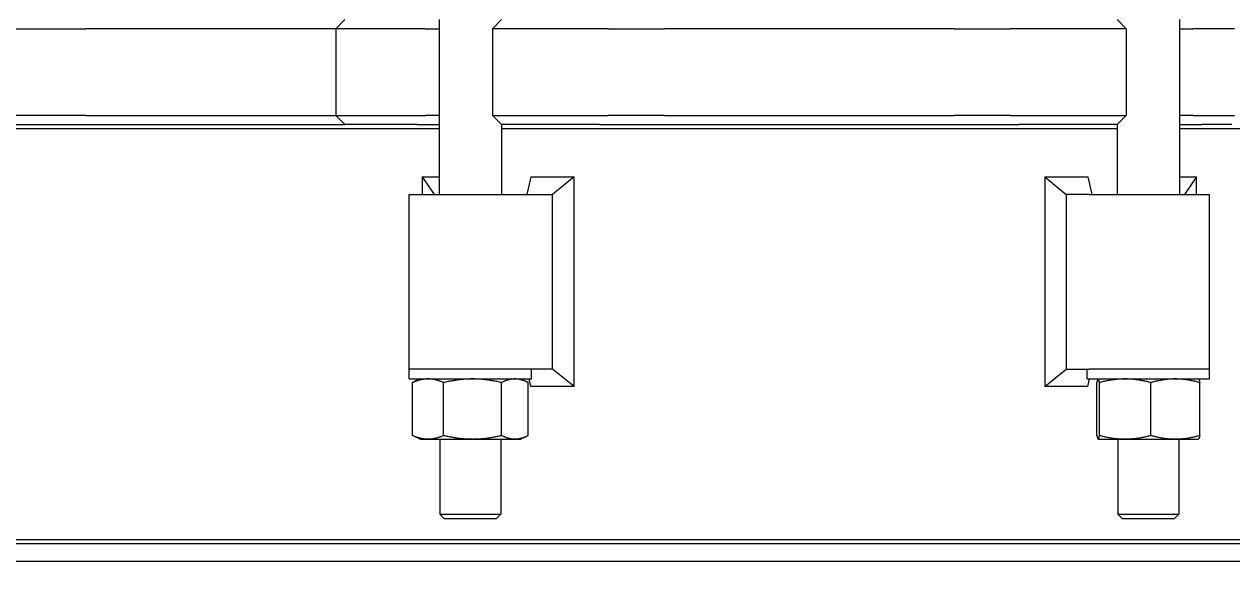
# Model space of a CAD drawing. Header units: inches. Extents: x 17 to 469, y 7 to 301.
# Drawn here: x 79.47 to 96.76, y 128.55 to 136.49 of the extents above; entities that cross this region are included whole.
import ezdxf

# ---------------------------------------------------------------- set-up
doc = ezdxf.new("R2010")
doc.units = ezdxf.units.IN
doc.header["$LTSCALE"] = 14
doc.header["$MEASUREMENT"] = 0
doc.layers.add('Dimension (ANSI)', color=7, linetype='Continuous', lineweight=25)
doc.layers.add('Visible (ANSI)', color=7, linetype='Continuous', lineweight=50)
doc.styles.add('MEMCOR Medium', font='arial.ttf')
doc.dimstyles.new('Default (ANSI)', dxfattribs={"dimscale": 14, "dimtxt": 0.15, "dimasz": 0.098425, "dimexe": 0.125, "dimexo": 0.0625, "dimgap": 0.031496, "dimtad": 0, "dimtih": 1, "dimtoh": 1, "dimdec": 4, "dimrnd": 1e-08, "dimzin": 3, "dimdsep": 46, "dimlunit": 5, "dimtxsty": 'MEMCOR Medium', "dimcen": 0.09, "dimdle": 0.393701, "dimclrd": 256, "dimclre": 256, "dimclrt": 256, "dimadec": 0, "dimazin": 1, "dimtfac": 0.8, "dimtofl": 0, "dimtmove": 0, "dimatfit": 3, "dimfxl": 1, "dimfrac": 1, "dimtolj": 1, "dimtzin": 4, "dimlwd": -1, "dimlwe": -1, "dimarcsym": 0})

# ---------------------------------------------------------------- blocks, each defined once
blk = doc.blocks.new('*D21')
at = {"layer": 'Defpoints', "color": 0, "transparency": 16777216}
for p in [(71.494, 135.184), (109.93, 135.184), (109.93, 124.515)]:
    blk.add_point(p, dxfattribs=at)
at = {"layer": 'Dimension (ANSI)', "transparency": 16777216}
for p, q in [((71.494, 134.309), (71.494, 122.765)), ((109.93, 134.309), (109.93, 122.765)), ((72.872, 124.515), (108.552, 124.515)), ((109.93, 124.515), (112.637, 124.515))]:
    blk.add_line(p, q, dxfattribs=at)
for points in [[(72.872, 124.745), (72.872, 124.285), (71.494, 124.515)], [(108.552, 124.745), (108.552, 124.285), (109.93, 124.515)]]:
    blk.add_solid(points, dxfattribs=at)
at = {"layer": 'Dimension (ANSI)', "transparency": 16777216, "char_height": 2.1, "attachment_point": 5, "style": 'MEMCOR Medium'}
for s, insert in [('\\A1; 38{\\H0.8x;\\S7#16;} in', (120.22, 126.662)), ('\\A1;[976.3 mm]', (120.22, 122.728))]:
    blk.add_mtext(s, dxfattribs=dict(at, insert=insert))
blk = doc.blocks.new('*D23')
at = {"layer": 'Defpoints', "color": 0, "transparency": 16777216}
for p in [(90.292, 145.309), (29.862, 42.081), (70.446, 42.081)]:
    blk.add_point(p, dxfattribs=at)
at = {"layer": 'Dimension (ANSI)', "transparency": 16777216}
for p, q in [((89.417, 145.309), (28.112, 145.309)), ((29.862, 143.931), (29.862, 97.625)), ((29.862, 43.459), (29.862, 89.765)), ((69.571, 42.081), (28.112, 42.081))]:
    blk.add_line(p, q, dxfattribs=at)
for points in [[(29.633, 143.931), (30.092, 143.931), (29.862, 145.309)], [(29.633, 43.459), (30.092, 43.459), (29.862, 42.081)]]:
    blk.add_solid(points, dxfattribs=at)
at = {"layer": 'Dimension (ANSI)', "transparency": 16777216, "char_height": 2.1, "attachment_point": 5, "style": 'MEMCOR Medium'}
for s, insert in [('\\A1; 103{\\H0.8x;\\S1#4;} in', (29.862, 95.838)), ('\\A1;[2622.0 mm]', (29.862, 91.908))]:
    blk.add_mtext(s, dxfattribs=dict(at, insert=insert))

msp = doc.modelspace()

# ---------------------------------------------------------------- linework, layer by layer
at = {"layer": 'Visible (ANSI)', "linetype": 'Continuous', "lineweight": 18}
for p, q in [((78.97885, 136.42389), (79.70015, 136.42389)), ((79.70015, 136.42389), (80.35393, 136.42389)), ((83.93378, 136.42389), (80.35393, 136.42389)), ((84.06378, 136.55389), (83.93378, 136.42389)), ((84.62346, 136.42389), (83.93378, 136.42389)), ((83.93378, 136.42389), (83.93378, 135.18389)), ((84.90395, 136.42389), (84.62346, 136.42389)), ((85.21944, 136.42389), (84.90395, 136.42389)), ((85.21944, 136.42389), (85.41213, 136.42389)), ((85.41213, 136.55389), (85.41213, 134.05389)), ((86.30684, 136.55389), (86.17684, 136.42389)), ((86.37154, 136.42389), (86.17684, 136.42389)), ((86.17684, 136.42389), (86.17684, 135.18389)), ((86.65906, 136.42389), (86.37154, 136.42389)), ((87.83156, 136.42389), (86.65906, 136.42389)), ((87.83156, 136.42389), (88.09557, 136.42389)), ((88.09557, 136.42389), (88.63863, 136.42389)), ((92.7853, 136.42389), (88.63863, 136.42389)), ((92.7853, 136.42389), (93.32836, 136.42389)), ((93.32836, 136.42389), (93.59237, 136.42389)), ((94.76486, 136.42389), (93.59237, 136.42389)), ((95.05239, 136.42389), (94.76486, 136.42389)), ((95.24709, 136.42389), (95.05239, 136.42389)), ((95.11709, 136.55389), (95.24709, 136.42389)), ((95.24709, 136.42389), (95.24709, 135.18389)), ((96.01179, 136.55389), (96.01179, 134.05389)), ((96.01179, 136.42389), (96.20449, 136.42389)), ((96.51998, 136.42389), (96.20449, 136.42389)), ((96.80047, 136.42389), (96.51998, 136.42389)), ((78.88693, 135.05389), (79.60822, 135.05389)), ((79.70015, 135.18389), (78.97885, 135.18389)), ((79.60822, 135.05389), (80.16913, 135.05389)), ((80.35393, 135.18389), (79.70015, 135.18389)), ((80.16913, 135.05389), (84.06378, 135.05389)), ((80.35393, 135.18389), (83.93378, 135.18389)), ((83.93378, 135.18389), (84.62346, 135.18389)), ((84.06378, 135.05389), (83.93378, 135.18389)), ((84.6638, 135.05389), (84.06378, 135.05389)), ((84.62346, 135.18389), (84.90395, 135.18389)), ((84.94243, 135.05389), (84.6638, 135.05389)), ((84.90395, 135.18389), (85.21944, 135.18389)), ((85.09387, 135.05389), (84.94243, 135.05389)), ((85.09387, 135.05389), (85.41213, 135.05389)), ((85.41213, 135.18389), (85.21944, 135.18389)), ((86.17684, 135.18389), (86.37154, 135.18389)), ((86.30684, 135.05389), (86.17684, 135.18389)), ((86.4003, 135.05389), (86.30684, 135.05389)), ((86.30713, 135.05389), (86.30713, 134.05389)), ((86.37154, 135.18389), (86.65906, 135.18389)), ((86.68592, 135.05389), (86.4003, 135.05389)), ((86.65906, 135.18389), (87.83156, 135.18389)), ((87.70599, 135.05389), (86.68592, 135.05389)), ((87.70599, 135.05389), (87.97, 135.05389)), ((88.09557, 135.18389), (87.83156, 135.18389)), ((87.97, 135.05389), (88.36883, 135.05389)), ((88.63863, 135.18389), (88.09557, 135.18389)), ((88.36883, 135.05389), (93.0551, 135.05389)), ((88.63863, 135.18389), (92.7853, 135.18389)), ((93.32836, 135.18389), (92.7853, 135.18389)), ((93.0551, 135.05389), (93.45393, 135.05389)), ((93.59237, 135.18389), (93.32836, 135.18389)), ((93.45393, 135.05389), (93.71794, 135.05389)), ((93.59237, 135.18389), (94.76486, 135.18389)), ((94.73801, 135.05389), (93.71794, 135.05389)), ((95.02363, 135.05389), (94.73801, 135.05389)), ((94.76486, 135.18389), (95.05239, 135.18389)), ((95.11709, 135.05389), (95.02363, 135.05389)), ((95.05239, 135.18389), (95.24709, 135.18389)), ((95.11679, 135.05389), (95.11679, 134.05389)), ((95.11709, 135.05389), (95.24709, 135.18389)), ((96.20449, 135.18389), (96.01179, 135.18389)), ((96.01179, 135.05389), (96.33006, 135.05389)), ((96.20449, 135.18389), (96.51998, 135.18389)), ((96.4815, 135.05389), (96.33006, 135.05389)), ((96.76013, 135.05389), (96.4815, 135.05389)), ((96.51998, 135.18389), (96.80047, 135.18389)), ((85.41213, 134.99139), (77.90265, 134.99139)), ((95.11679, 134.99139), (86.30713, 134.99139)), ((103.52128, 134.99139), (96.01179, 134.99139)), ((85.17037, 134.30362), (85.17037, 134.05389)), ((85.17037, 134.30362), (85.41213, 134.30362)), ((85.17037, 134.30362), (85.34311, 134.05389)), ((86.72517, 134.30362), (86.66744, 134.05389)), ((86.72517, 134.30362), (87.34319, 134.30362)), ((87.34319, 134.30362), (87.03348, 134.05389)), ((87.34319, 131.30416), (87.34319, 134.30362)), ((94.08074, 134.30362), (94.08074, 131.30416)), ((94.08074, 134.30362), (94.69876, 134.30362)), ((94.08074, 134.30362), (94.39045, 134.05389)), ((94.69876, 134.30362), (94.75649, 134.05389)), ((96.01179, 134.30362), (96.25356, 134.30362)), ((96.25356, 134.30362), (96.08082, 134.05389)), ((96.25356, 134.05389), (96.25356, 134.30362)), ((84.98463, 134.05389), (86.70482, 134.05389)), ((84.98463, 131.55389), (84.98463, 134.05389)), ((86.70482, 134.05389), (87.03348, 134.05389)), ((87.03348, 131.55389), (87.03348, 134.05389)), ((94.71911, 134.05389), (94.39045, 134.05389)), ((94.39045, 134.05389), (94.39045, 131.55389)), ((94.71911, 134.05389), (96.43929, 134.05389)), ((96.43929, 131.55389), (96.43929, 134.05389)), ((86.70482, 131.55389), (84.98463, 131.55389)), ((86.70482, 131.55389), (84.98463, 131.55389)), ((84.98463, 131.41326), (84.98463, 131.55389)), ((84.98463, 131.41326), (86.73463, 131.41326)), ((85.14063, 131.41326), (85.04936, 131.3707)), ((86.57863, 131.41326), (86.66991, 131.3707)), ((86.72517, 131.30416), (86.69995, 131.41326)), ((87.03348, 131.55389), (86.70482, 131.55389)), ((86.73463, 131.41326), (86.73463, 131.55389)), ((87.34319, 131.30416), (87.03348, 131.55389)), ((94.08074, 131.30416), (94.39045, 131.55389)), ((94.39045, 131.55389), (94.71911, 131.55389)), ((94.68929, 131.41326), (94.68929, 131.55389)), ((94.68929, 131.41326), (96.43929, 131.41326)), ((94.69876, 131.30416), (94.72398, 131.41326)), ((96.43929, 131.55389), (94.71911, 131.55389)), ((96.43929, 131.55389), (94.71911, 131.55389)), ((94.84529, 131.41326), (94.84459, 131.41293)), ((96.28329, 131.41326), (96.284, 131.41293)), ((96.43929, 131.41326), (96.43929, 131.55389)), ((85.03022, 130.60613), (85.03022, 131.3614)), ((85.47683, 130.60613), (85.47683, 131.3614)), ((86.30624, 130.60613), (86.30624, 131.3614)), ((86.68905, 130.60613), (86.68905, 131.3614)), ((87.34319, 131.30416), (86.72517, 131.30416)), ((94.69876, 131.30416), (94.08074, 131.30416)), ((94.82758, 130.60613), (94.82758, 131.3614)), ((94.86442, 130.60613), (94.86442, 131.3614)), ((95.60113, 130.60613), (95.60113, 131.3614)), ((96.301, 130.60613), (96.301, 131.3614)), ((85.14063, 130.55426), (85.04936, 130.59682)), ((85.14063, 130.55426), (85.25353, 130.55426)), ((85.25353, 130.55426), (85.89154, 130.55426)), ((85.42213, 130.55426), (85.42213, 129.47963)), ((85.89154, 130.55426), (86.49764, 130.55426)), ((86.29713, 130.55426), (86.29713, 129.47963)), ((86.49764, 130.55426), (86.57863, 130.55426)), ((86.57863, 130.55426), (86.66991, 130.59682)), ((94.84529, 130.55426), (94.84459, 130.55459)), ((94.84529, 130.55426), (94.846, 130.55426)), ((94.846, 130.55426), (95.23278, 130.55426)), ((95.12679, 130.55426), (95.12679, 129.47963)), ((95.23278, 130.55426), (95.95107, 130.55426)), ((95.95107, 130.55426), (96.28329, 130.55426)), ((96.00179, 130.55426), (96.00179, 129.47963)), ((96.28329, 130.55426), (96.284, 130.55459)), ((85.42213, 129.47963), (86.29713, 129.47963)), ((85.4903, 129.41351), (85.42213, 129.47963)), ((86.22897, 129.41351), (85.4903, 129.41351)), ((86.22897, 129.41351), (86.29713, 129.47963)), ((95.12679, 129.47963), (96.00179, 129.47963)), ((95.19496, 129.41351), (95.12679, 129.47963)), ((95.93363, 129.41351), (95.19496, 129.41351)), ((95.93363, 129.41351), (96.00179, 129.47963)), ((73.46175, 129.11639), (107.96217, 129.11639)), ((107.89959, 129.05389), (73.52425, 129.05389)), ((107.20925, 128.80389), (74.21165, 128.80389))]:
    msp.add_line(p, q, dxfattribs=at)
for points, weights in [([(85.25353, 131.41326), (85.14989, 131.41326), (85.03022, 131.3614)], [1, 1.0379548493, 1]), ([(85.47683, 131.3614), (85.35716, 131.41326), (85.25353, 131.41326)], [1, 1.0379548493, 1]), ([(85.89154, 131.41326), (85.69907, 131.41326), (85.47683, 131.3614)], [1, 1.0379548493, 1]), ([(86.30624, 131.3614), (86.084, 131.41326), (85.89154, 131.41326)], [1, 1.0379548493, 1]), ([(86.49764, 131.41326), (86.40881, 131.41326), (86.30624, 131.3614)], [1, 1.0379548493, 1]), ([(86.68905, 131.3614), (86.58647, 131.41326), (86.49764, 131.41326)], [1, 1.0379548493, 1]), ([(94.846, 131.41326), (94.83745, 131.41326), (94.82758, 131.3614)], [1, 1.0379548493, 1]), ([(94.86442, 131.3614), (94.85455, 131.41326), (94.846, 131.41326)], [1, 1.0379548493, 1]), ([(95.23278, 131.41326), (95.06182, 131.41326), (94.86442, 131.3614)], [1, 1.0379548493, 1]), ([(95.60113, 131.3614), (95.40373, 131.41326), (95.23278, 131.41326)], [1, 1.0379548493, 1]), ([(95.95107, 131.41326), (95.78866, 131.41326), (95.60113, 131.3614)], [1, 1.0379548493, 1]), ([(96.301, 131.3614), (96.11347, 131.41326), (95.95107, 131.41326)], [1, 1.0379548493, 1]), ([(96.284, 131.41293), (96.2919, 131.40925), (96.301, 131.3614)], [1.00559007881, 1.03491660113, 1]), ([(85.03022, 131.3614), (85.03991, 131.36629), (85.04936, 131.3707)], [1, 1.00346535316, 1.00629791907]), ([(85.04936, 130.59682), (85.03991, 130.60123), (85.03022, 130.60613)], [1.00629791907, 1.00346535316, 1]), ([(85.03022, 130.60613), (85.14989, 130.55426), (85.25353, 130.55426)], [1, 1.0379548493, 1]), ([(85.25353, 130.55426), (85.35716, 130.55426), (85.47683, 130.60613)], [1, 1.0379548493, 1]), ([(85.47683, 130.60613), (85.69907, 130.55426), (85.89154, 130.55426)], [1, 1.0379548493, 1]), ([(85.89154, 130.55426), (86.084, 130.55426), (86.30624, 130.60613)], [1, 1.0379548493, 1]), ([(86.30624, 130.60613), (86.40881, 130.55426), (86.49764, 130.55426)], [1, 1.0379548493, 1]), ([(86.49764, 130.55426), (86.58647, 130.55426), (86.68905, 130.60613)], [1, 1.0379548493, 1]), ([(94.82758, 130.60613), (94.83745, 130.55426), (94.846, 130.55426)], [1, 1.0379548493, 1]), ([(94.846, 130.55426), (94.85455, 130.55426), (94.86442, 130.60613)], [1, 1.0379548493, 1]), ([(94.86442, 130.60613), (95.06182, 130.55426), (95.23278, 130.55426)], [1, 1.0379548493, 1]), ([(95.23278, 130.55426), (95.40373, 130.55426), (95.60113, 130.60613)], [1, 1.0379548493, 1]), ([(95.60113, 130.60613), (95.78866, 130.55426), (95.95107, 130.55426)], [1, 1.0379548493, 1]), ([(95.95107, 130.55426), (96.11347, 130.55426), (96.301, 130.60613)], [1, 1.0379548493, 1]), ([(96.301, 130.60613), (96.2919, 130.55828), (96.284, 130.55459)], [1, 1.03491660113, 1.00559007881])]:
    msp.add_rational_spline(points, weights, degree=2, dxfattribs=at)

# ---------------------------------------------------------------- dimensions: what is measured, and where the dimension line sits
at = {"layer": 'Dimension (ANSI)'}
for base, p1, p2, angle, text, override, picture, middle in [((29.86236, 42.08089), (90.29196, 145.30889), (70.44608, 42.08089), 90, ' <> in\\X[2622.0 mm]', {"dimgap": 0.031496, "dimdec": 4, "dimpost": '', "dimtol": 0, "dimlim": 0, "dimtp": 0, "dimtm": 0, "dimtdec": 2, "dimatfit": 1}, '*D23', (29.86236, 93.69489)), ((109.93037, 124.51509), (71.49356, 135.18389), (109.93037, 135.18389), 180, ' <> in\\X[976.3 mm]', {"dimgap": 0.031496, "dimtih": 0, "dimtoh": 0, "dimdec": 4, "dimpost": '', "dimtol": 0, "dimlim": 0, "dimtp": 0, "dimtm": 0, "dimtdec": 2, "dimatfit": 2}, '*D21', (120.21999, 124.51509))]:
    dim = msp.add_linear_dim(base=base, p1=p1, p2=p2, angle=angle, text=text, dimstyle='Default (ANSI)', override=override, dxfattribs=at)
    dim.commit()
    dim.dimension.update_dxf_attribs({"geometry": picture, "text_midpoint": middle, "dimtype": 160})

doc.saveas('drawing.dxf')
